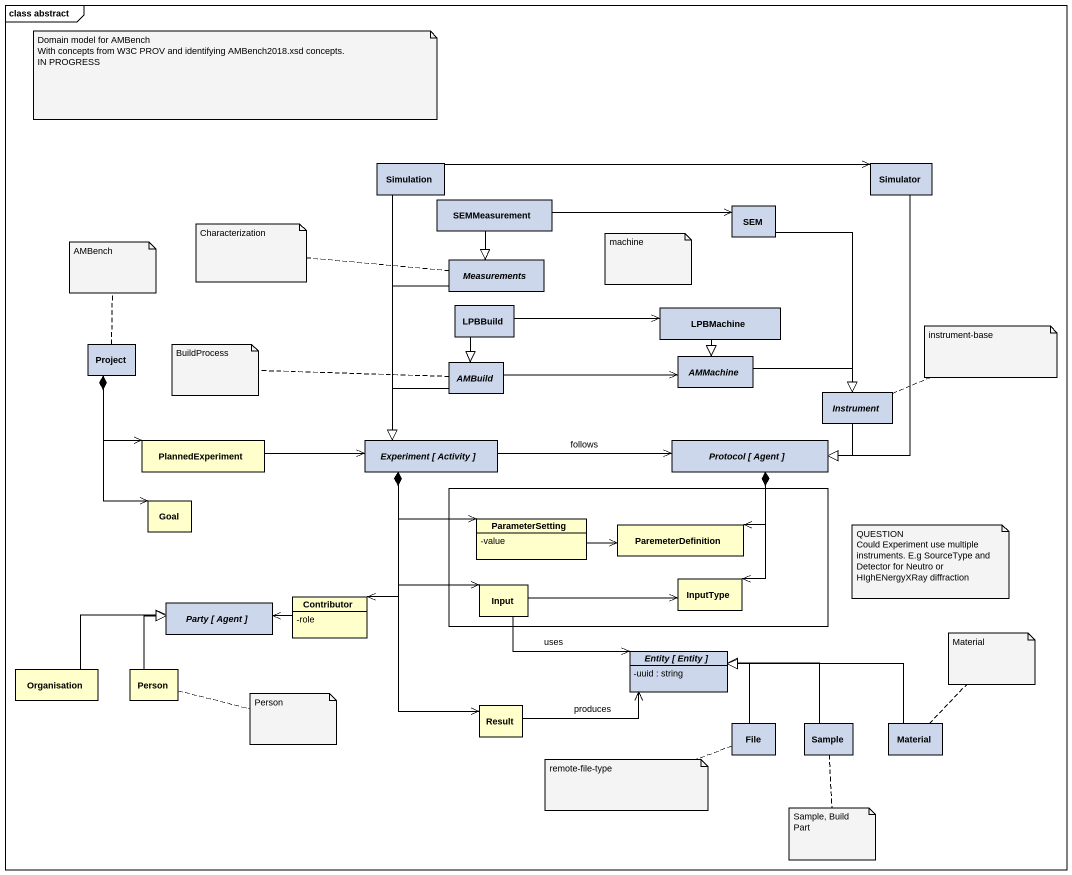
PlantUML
@startuml
mainframe class abstract
hide circle
hide empty members
skinparam classAttributeIconSize 0
class Simulation #CDD7EB
class Simulator #CDD7EB
class SEMMeasurement #CDD7EB
class SEM #CDD7EB
abstract class Measurements #CDD7EB
class LPBBuild #CDD7EB
class LPBMachine #CDD7EB
class Project #CDD7EB
abstract class AMBuild #CDD7EB
abstract class AMMachine #CDD7EB
abstract class Instrument #CDD7EB
class PlannedExperiment
abstract class "Experiment [ Activity ]" as Experiment_Activity #CDD7EB
abstract class "Protocol [ Agent ]" as Protocol_Agent #CDD7EB
rectangle " " as rectangle1 {
  class ParameterSetting {
    -value
  }
  class ParemeterDefinition
  class Input
  class InputType
}
class Goal
abstract class "Party [ Agent ]" as Party_Agent #CDD7EB
class Contributor {
  -role
}
abstract class "Entity [ Entity ]" as Entity_Entity #CDD7EB {
  -uuid : string
}
class Organisation
class "Person" as Person_
class Result
class "File" as File_ #CDD7EB
class Sample #CDD7EB
class Material #CDD7EB
Simulation -right-> Simulator
Simulation --|> Experiment_Activity
Simulator --|> Protocol_Agent
SEMMeasurement -right-> SEM
SEMMeasurement --|> Measurements
SEM --|> Instrument
Measurements --|> Experiment_Activity
LPBBuild -right-> LPBMachine
LPBBuild --|> AMBuild
LPBMachine --|> AMMachine
Project *--> PlannedExperiment
Project *--> Goal
AMBuild -right-> AMMachine
AMBuild --|> Experiment_Activity
AMMachine -right-|> Instrument
Instrument -left-|> Protocol_Agent
PlannedExperiment -right-> Experiment_Activity
Experiment_Activity -right-> Protocol_Agent : follows
Experiment_Activity *--> ParameterSetting
Experiment_Activity *--> Contributor
Experiment_Activity *--> Input
Experiment_Activity *--> Result
Protocol_Agent *--> ParemeterDefinition
Protocol_Agent *--> InputType
ParameterSetting -right-> ParemeterDefinition
Contributor -left-> Party_Agent
Input -right-> InputType
Input -right-> Entity_Entity : uses
Organisation -right-|> Party_Agent
Person_ -up-|> Party_Agent
Result -right-> Entity_Entity : produces
File_ -up-|> Entity_Entity
Sample -left-|> Entity_Entity
Material -left-|> Entity_Entity
note as N1
  Domain model for AMBench
  With concepts from W3C PROV and identifying AMBench2018.xsd concepts.
  IN PROGRESS
end note
note left of Measurements : Characterization
note top of Project : AMBench
note as N4
  machine
end note
note right of Instrument : instrument-base
note left of AMBuild : BuildProcess
note as N7
  QUESTION
  Could Experiment use multiple instruments. E.g SourceType and Detector for Neutro or HIghENergyXRay diffraction
end note
note top of Material : Material
note right of Person_ : Person
note left of File_ : remote-file-type
note bottom of Sample : Sample, Build Part
@enduml
